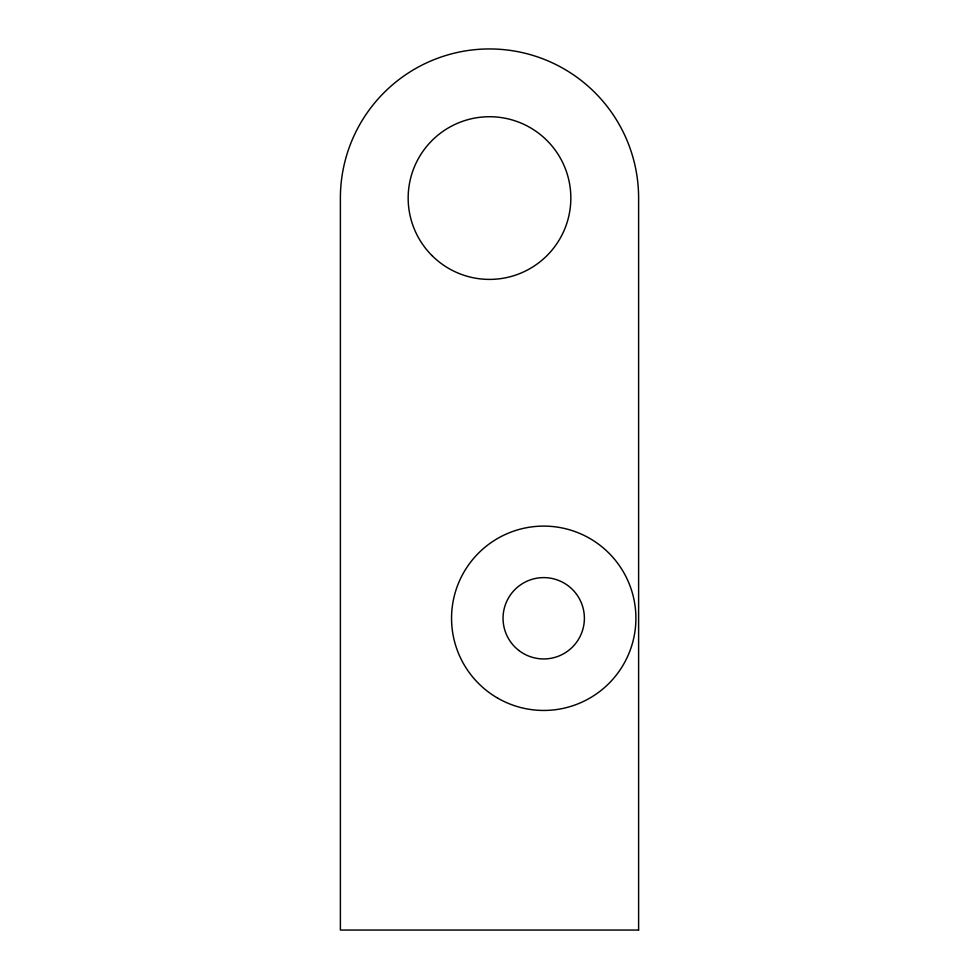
<?xml version="1.0" encoding="UTF-8"?>
<svg xmlns="http://www.w3.org/2000/svg" width="979" height="979" viewBox="0 0 979 979"><rect width="100%" height="100%" fill="white"/><g stroke="black" fill="none" stroke-linecap="round" stroke-linejoin="round"><path stroke-width="1.47" d="M638.614 930.05L340.386 930.05L340.386 198.064A149.114 149.114 0 0 1 489.5 48.95A149.114 149.114 0 0 1 638.614 198.064L638.614 930.05M431.984 255.568A81.33 81.33 0 0 0 568.065 219.112A81.33 81.33 0 0 0 468.451 119.499A81.33 81.33 0 0 0 431.984 255.568M518.87 650.472A40.665 40.665 0 0 0 584.022 623.696A40.665 40.665 0 0 0 528.268 580.657A40.665 40.665 0 0 0 518.87 650.472M497.638 698.1A92.173 92.173 0 0 0 635.897 618.275A92.173 92.173 0 0 0 497.638 538.45A92.173 92.173 0 0 0 497.638 698.1"/></g></svg>
